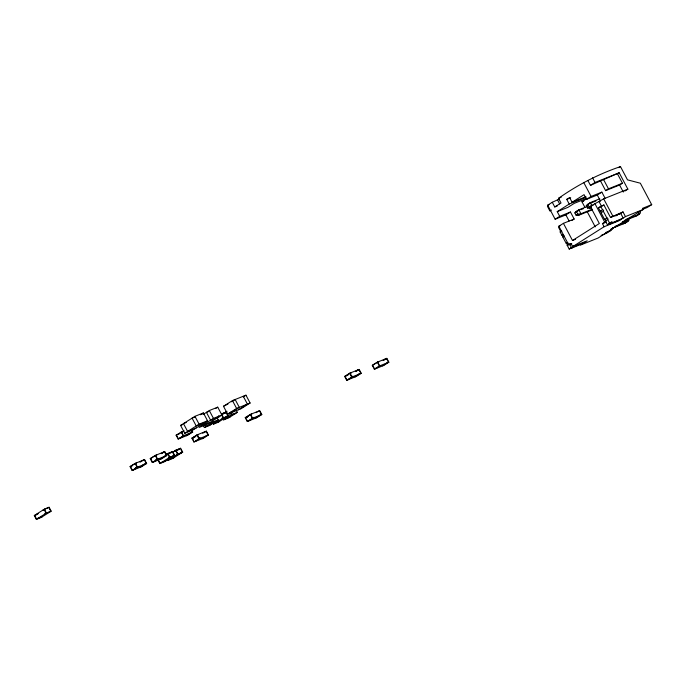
<?xml version="1.0" encoding="UTF-8"?>
<svg xmlns="http://www.w3.org/2000/svg" width="686" height="686" viewBox="0 0 686 686"><rect width="100%" height="100%" fill="white"/><g stroke="black" fill="none" stroke-linecap="round" stroke-linejoin="round"><path stroke-width="1.03" d="M592.31 209.83L578.092 215.524L576.103 215.25L574.859 212.909L576.026 211.631L578.881 209.822L587.413 206.4M591.409 207.541L589.514 208.295L587.525 208.021L586.281 205.68L590.303 202.593L599.778 198.794M637.766 214.761L638.932 213.483M574.859 212.909L578.881 209.822L580.948 213.723L592.318 209.161M586.281 205.68L590.303 202.593L591.949 205.714M623.488 223.799L625.795 221.792M612.744 227.478L613.173 227.572A4.433 2.864 57.7 0 0 614.364 227.46L625.1 223.156L627.407 221.149M613.113 227.555L613.49 228.275L610.806 229.356L624.912 221.055L624.534 220.335A4.433 2.864 57.7 0 0 625.778 220.232L636.522 215.927L638.829 213.921M34.3 515.538L44.376 509.166L49.109 507.263L51.158 511.13L41.083 517.51L36.349 519.405L34.3 515.538L37.138 514.397M49.109 507.263L43.115 509.955L43.338 510.393L44.29 509.792L45.876 512.802L44.933 513.394L45.165 513.831L49.898 511.928L49.675 511.499M180.598 425.414L194.953 416.325L203.39 412.946L207.541 420.784L193.186 429.873L184.748 433.252L180.598 425.414L182.476 424.66M200.518 414.764L203.39 412.946M36.349 519.405L46.425 513.034L51.158 511.13M202.987 414.541L209.307 410.545L217.745 407.158L221.895 415.004L207.541 424.085L199.103 427.472L213.457 418.383L221.895 415.004M215.593 408.522L217.745 407.158M191.445 429.736L192.672 432.06L187.638 435.25L178.163 439.049L176.113 435.181L184.105 430.799M177.297 434.701L182.33 431.52L182.562 431.948L181.67 432.3L183.265 435.31L184.38 435.387L179.346 438.568L179.115 438.14M223.482 406.266L232.451 400.59L245.957 395.179L250.107 403.016L241.138 408.693L227.632 414.112L223.482 406.266L227.975 404.054M231.568 401.782L235.152 399.509L239.303 407.347L230.333 413.023M130.083 466.6L135.116 463.41L144.592 459.611L146.641 463.487L141.608 466.669L132.132 470.467L130.083 466.6L136.308 462.939L136.531 463.367L135.648 463.727L137.234 466.729L138.349 466.806L133.316 469.996L132.201 469.919L131.009 467.663M132.287 465.845L130.606 466.909L131.498 466.557M184.748 433.252L199.103 424.171L207.541 420.784M140.055 462.21L143.408 460.092L144.523 460.16L146.118 463.17L140.424 467.149L140.193 466.712M243.264 396.885L245.957 395.179M142.92 460.675L144.592 459.611M178.163 439.049L183.196 435.859L192.672 432.06M571.875 220.472L574.165 219.031L570.443 212.008L565.881 214.898L555.137 219.211L547.702 205.174L552.273 202.276L559.442 198.991M552.273 202.276L554.751 206.958L561.028 202.987L558.55 198.305C577.715 184.834 598.295 174.15 620.478 166.595L627.493 179.852L640.347 183.213L651.7 204.66L647.13 207.549L642.568 209.376M187.115 434.941L188.787 433.878M135.562 467.792L137.234 466.729M150.243 458.625L155.276 455.435L164.751 451.637L166.801 455.504L161.759 458.694L152.283 462.493L150.243 458.625L156.459 454.964L156.691 455.393L155.799 455.744L157.394 458.754L158.509 458.831L153.475 462.012L153.244 461.584M132.132 470.467L137.166 467.277L146.641 463.487M222.658 414.061L227.04 411.291M222.144 413.932L226.243 411.994L228.292 415.87L218.217 422.242L213.483 424.137L212.66 422.593M142.714 465.125L144.394 464.062M161.047 453.703L163.568 452.108L164.683 452.185L166.278 455.195L164.597 456.259M162.23 453.232L164.751 451.637M203.528 425.955L204.377 427.541L213.132 422.001L218.277 419.943L217.008 417.551M218.277 419.943L209.522 425.483L204.377 427.541M586.024 197.311L569.217 204.051L566.739 199.369L569.594 197.559L572.073 202.241L585.913 196.693M227.632 414.112L236.61 408.436L250.107 403.016M155.713 459.817L157.394 458.754M213.569 423.511L219.477 421.444L219.246 421.015M152.283 462.493L157.326 459.303L166.801 455.504M551.433 210.053L549.906 211.022L547.428 206.34M587.979 180.684L590.457 185.357L595.019 182.467L619.192 172.778L627.87 189.156L624.817 191.085M213.483 424.137L223.55 417.765L228.292 415.87M618.815 167.65L620.478 166.595M173.695 454.321L172.503 452.065L166.818 454.561L166.587 454.132L172.589 451.439L174.638 455.307L164.563 461.678L159.829 463.582L157.78 459.714M191.891 438.131L196.925 434.941L206.4 431.142L208.45 435.018L203.416 438.2L193.941 441.998L191.891 438.131L194.85 436.948M159.263 459.346L158.32 459.946L159.915 462.947L165.823 460.881L165.592 460.452M193.255 437.908L195.776 436.313M171.329 452.237L172.589 451.439M238.436 409.782L247.406 404.105L243.256 396.259M237.347 412.355L232.202 414.413L223.447 419.952L228.592 417.894L237.347 412.355L236.507 410.76M590.457 185.357L619.192 172.778M172.126 452.571L175.899 450.179L180.641 448.275L182.69 452.151L172.615 458.522L167.873 460.417L177.948 454.046L182.69 452.151M202.696 433.218L204.377 432.154M203.888 432.737L206.4 431.142M180.641 448.275L174.638 450.976L174.87 451.405L175.813 450.805L177.408 453.815L176.465 454.415L176.688 454.844L181.43 452.94L181.198 452.511M570.443 212.008L559.707 216.322L557.229 211.64L569.217 204.051M572.073 202.241L584.069 194.653L586.547 199.334L597.283 195.03L601.854 192.131L605.103 198.28M198.254 438.971L199.935 437.908L200.158 438.337L195.124 441.527M159.829 463.582L169.896 457.202L174.638 455.307M193.941 441.998L198.974 438.808L208.45 435.018M174.09 455.075L173.146 455.675L173.378 456.104L168.636 457.999L168.413 457.571L169.356 456.979L167.761 453.969M167.967 459.792L173.875 457.725L173.644 457.296M584.892 207.318L581.934 201.735L587.319 198.323M555.137 219.211L559.707 216.322M586.547 199.334L591.109 196.445L601.854 192.131M245.236 417.645L250.279 414.455L259.754 410.657L261.803 414.524L256.761 417.714L247.286 421.513L245.236 417.645L248.203 416.453M246.6 417.422L248.281 416.359M600.662 181.267L605.618 190.631L608.473 188.821L622.434 183.222L617.486 173.867M256.05 412.723L258.571 411.128L259.685 411.206L261.28 414.215L255.578 418.186M605.618 190.631L619.578 185.031L622.434 183.222M251.599 418.477L253.28 417.422L253.511 417.851L248.469 421.033M247.286 421.513L252.328 418.323L261.803 414.524M257.919 416.342L259.6 415.279M571.755 243.744L568.763 244.945L558.85 226.226L563.42 223.336L574.165 219.031M576.103 215.25L577.809 214.161L580.948 213.723L578.092 215.524M587.525 208.021L589.231 206.932L591.323 206.64M563.42 223.336L572.501 240.494L599.341 223.507L590.26 206.349L603.697 198.846L627.87 189.156M589.514 208.295L590.938 207.395M584.918 242.252L574.173 246.557A0.883 0.575 57.7 0 0 573.222 245.991A0.883 0.575 57.7 0 0 573.102 246.986L569.2 249.078L567.142 245.176A0.883 0.575 57.7 0 0 567.262 244.182A0.883 0.575 57.7 0 0 566.31 243.616L562.803 236.987A0.883 0.575 57.7 0 0 562.932 235.993A0.883 0.575 57.7 0 0 561.98 235.427L560.119 231.919L561.645 230.959M612.435 222.341A0.883 0.575 57.7 0 0 611.483 221.784A0.883 0.575 57.7 0 0 611.363 222.779L607.462 224.862L605.404 220.969A0.883 0.575 57.7 0 0 605.524 219.974A0.883 0.575 57.7 0 0 604.572 219.409L601.065 212.78A0.883 0.575 57.7 0 0 601.185 211.785A0.883 0.575 57.7 0 0 600.241 211.219L598.381 207.712L603.886 204.968L610.497 217.453L620.701 213.355L623.18 218.037L610.154 223.79A0.883 0.575 57.7 0 0 609.7 223.302M602.368 205.937L603.886 204.968M561.98 235.427L563.498 234.466M600.241 211.219L602.522 209.77A0.883 0.575 57.7 0 1 603.474 210.336A0.883 0.575 57.7 0 1 603.346 211.331L606.861 217.959A0.883 0.575 57.7 0 1 607.805 218.525A0.883 0.575 57.7 0 1 607.685 219.52L609.751 223.422L611.363 222.779M562.803 236.987L564.329 236.027M601.065 212.78L603.346 211.331M344.664 376.417L349.697 373.227L359.172 369.428L361.222 373.295L356.188 376.485L346.713 380.284L344.664 376.417L345.847 375.937L346.078 376.365M346.687 375.405L350.88 372.755L351.112 373.184L350.22 373.536L351.815 376.545L352.93 376.623L347.896 379.804M346.867 375.662L348.539 374.599M355.468 371.495L357.989 369.9L359.104 369.977L360.699 372.987L355.005 376.957M355.82 371.555L359.172 369.428M351.026 377.257L352.707 376.194M346.713 380.284L351.747 377.094L361.222 373.295M372.301 365.338L377.343 362.148L386.818 358.349L388.859 362.217L383.826 365.406L374.35 369.205L372.301 365.338L378.526 361.676L378.749 362.105L377.866 362.457L379.452 365.466L380.576 365.544L375.534 368.725L375.311 368.296M358.178 374.582L359.858 373.518M566.31 243.616L567.837 242.655M604.572 219.409L606.861 217.959M383.114 360.416L385.626 358.821L386.75 358.898L388.336 361.908L382.642 365.878L382.411 365.449M384.297 359.944L386.818 358.349M610.497 217.453L622.982 211.914L625.461 216.596L643.185 209.487L642.568 208.321L651.7 204.66M567.142 245.176L569.423 243.736L571.489 247.629L573.102 246.986M605.404 220.969L607.685 219.52M568.763 244.945L571.044 243.496L572.699 246.617L587.199 240.803L580.347 245.142L598.072 238.033L613.49 228.275M625.461 216.596L618.609 220.926L604.109 226.74L602.454 223.619L605.815 221.75M374.35 369.205L379.384 366.015L388.859 362.217M619.175 214.324L622.982 211.914M572.699 246.617L604.109 226.74M569.2 249.078L571.489 247.629M607.462 224.862L609.751 223.422M571.095 247.406A0.883 0.575 57.7 0 1 571.892 247.998L574.173 246.557M614.364 227.46L617.22 225.651L627.956 221.346L629.122 220.069L628.299 218.508M625.778 220.232L628.633 218.422L639.378 214.118L640.544 212.84L639.721 211.279M624.912 221.055L622.228 222.127L643.185 209.487M625.1 223.156L627.956 221.346L626.721 219.006M636.522 215.927L639.378 214.118L638.143 211.777M558.55 198.305L561.242 197.225M547.702 205.174L549.426 204.479M566.739 199.369L570.692 197.782M554.751 206.958L557.435 205.886M586.358 198.503L574.251 203.356L567.974 207.335L557.229 211.64M581.934 201.735L583.812 200.981M587.448 204.402L589.343 203.639M591.238 202.876L595.98 200.981M576.026 211.631L578.873 210.491M580.768 209.727L583.606 208.587M590.26 206.349L593.193 205.174M598.381 207.712L601.605 206.417L599.127 201.735M558.85 226.226L560.573 225.54M560.119 231.919L561.731 231.276M615.634 215.919L617.486 215.172M602.454 223.619L606.321 222.075M610.154 223.79L620.89 219.486M572.501 240.494L575.468 239.303M605.678 232.511L611.157 230.316L606.587 233.206L601.108 235.401M571.892 247.998L582.628 243.693M194.893 417.019L192.08 418.143L196.23 425.989L204.668 422.602M208.304 411.609L206.435 412.363L210.585 420.201L219.023 416.822L218.508 415.836M186.283 422.465L183.471 423.596L187.621 431.434L196.059 428.055M226.243 411.994L221.501 413.898L223.55 417.765M222.367 414.147L225.24 413.032M176.113 435.181L179.072 433.989M210.413 422.267L201.976 425.654L201.452 424.668M216.527 421.05L211.382 423.116L211.065 422.516M235.598 413.461L230.445 415.519L229.244 413.246M199.935 437.908L199.043 438.26L197.448 435.258L198.34 434.898L198.108 434.47L193.075 437.659L193.306 438.088M354.773 376.528L355.665 376.177M253.28 417.422L252.397 417.774L250.802 414.764L251.685 414.413L251.462 413.984L246.428 417.165L246.651 417.594M202.893 437.891L202.001 438.243L202.233 438.68L207.927 434.701L206.332 431.691L205.217 431.623M255.355 417.757L256.238 417.405M166.587 454.132L170.377 452.614M176.765 450.428L179.603 449.287M166.278 455.195L160.575 459.166L160.353 458.737M38.399 513.6L35.561 514.74L35.783 515.169L34.84 515.769L36.435 518.779L42.343 516.712L42.12 516.284M619.578 185.031L623.3 192.046M627.767 219.246L627.45 218.542A4.433 2.864 57.7 0 0 628.265 218.534M603.517 179.466L608.473 188.821M592.55 177.794L595.019 182.467M603.697 198.846L612.778 216.004M615.968 225.754L616.345 226.474M597.283 195.03L600.542 201.169M600.662 206.263L602.522 209.77M583.683 182.407L591.109 196.445M594.831 203.459L604.735 222.178M587.996 204.591L589.231 206.932M587.353 211.974L595.242 226.869M576.574 211.82L577.809 214.161M565.881 214.898L569.131 221.046M557.641 200.123L559.622 203.871M558.584 227.392L560.968 231.911M562.409 234.621L563.36 236.43M566.705 242.75L567.665 244.55M377.343 362.148L379.384 366.015M372.824 365.647L374.024 367.902M349.697 373.227L351.747 377.094M345.187 376.725L346.782 379.735M250.279 414.455L252.328 418.323M246.163 418.709L247.354 420.964M232.451 400.59L236.61 408.436M230.933 412.02L232.202 414.413M230.024 416.188L230.342 416.788L225.197 418.846L224.879 418.246M226.157 412.629L227.752 415.639L226.8 416.231L227.032 416.659L222.298 418.563L222.067 418.134L223.01 417.534L221.415 414.524M224.982 412.792L225.214 413.221M209.307 410.545L213.457 418.383M212.283 420.407L213.132 422.001M210.954 423.776L211.271 424.377L206.126 426.435L204.925 424.162M194.953 416.325L199.103 424.171M196.925 434.941L198.974 438.808M190.957 429.496L192.149 431.751L186.455 435.721L186.223 435.293M192.414 438.44L193.606 440.695M181.147 431.991L183.196 435.859M177.031 436.245L177.828 437.745M180.95 449.656L182.142 451.92M175.899 450.179L177.948 454.046M167.847 453.335L169.896 457.202M155.276 455.435L157.326 459.303M151.426 458.145L151.649 458.574L150.766 458.934L152.352 461.944M135.116 463.41L137.166 467.277M49.023 507.889L50.215 510.152M44.376 509.166L46.425 513.034M617.22 225.651A4.433 2.864 57.7 0 1 616.448 225.797M570.812 248.435A0.883 0.575 57.7 0 1 570.683 248.015M609.074 224.219A0.883 0.575 57.7 0 1 609.074 223.31"/></g></svg>
